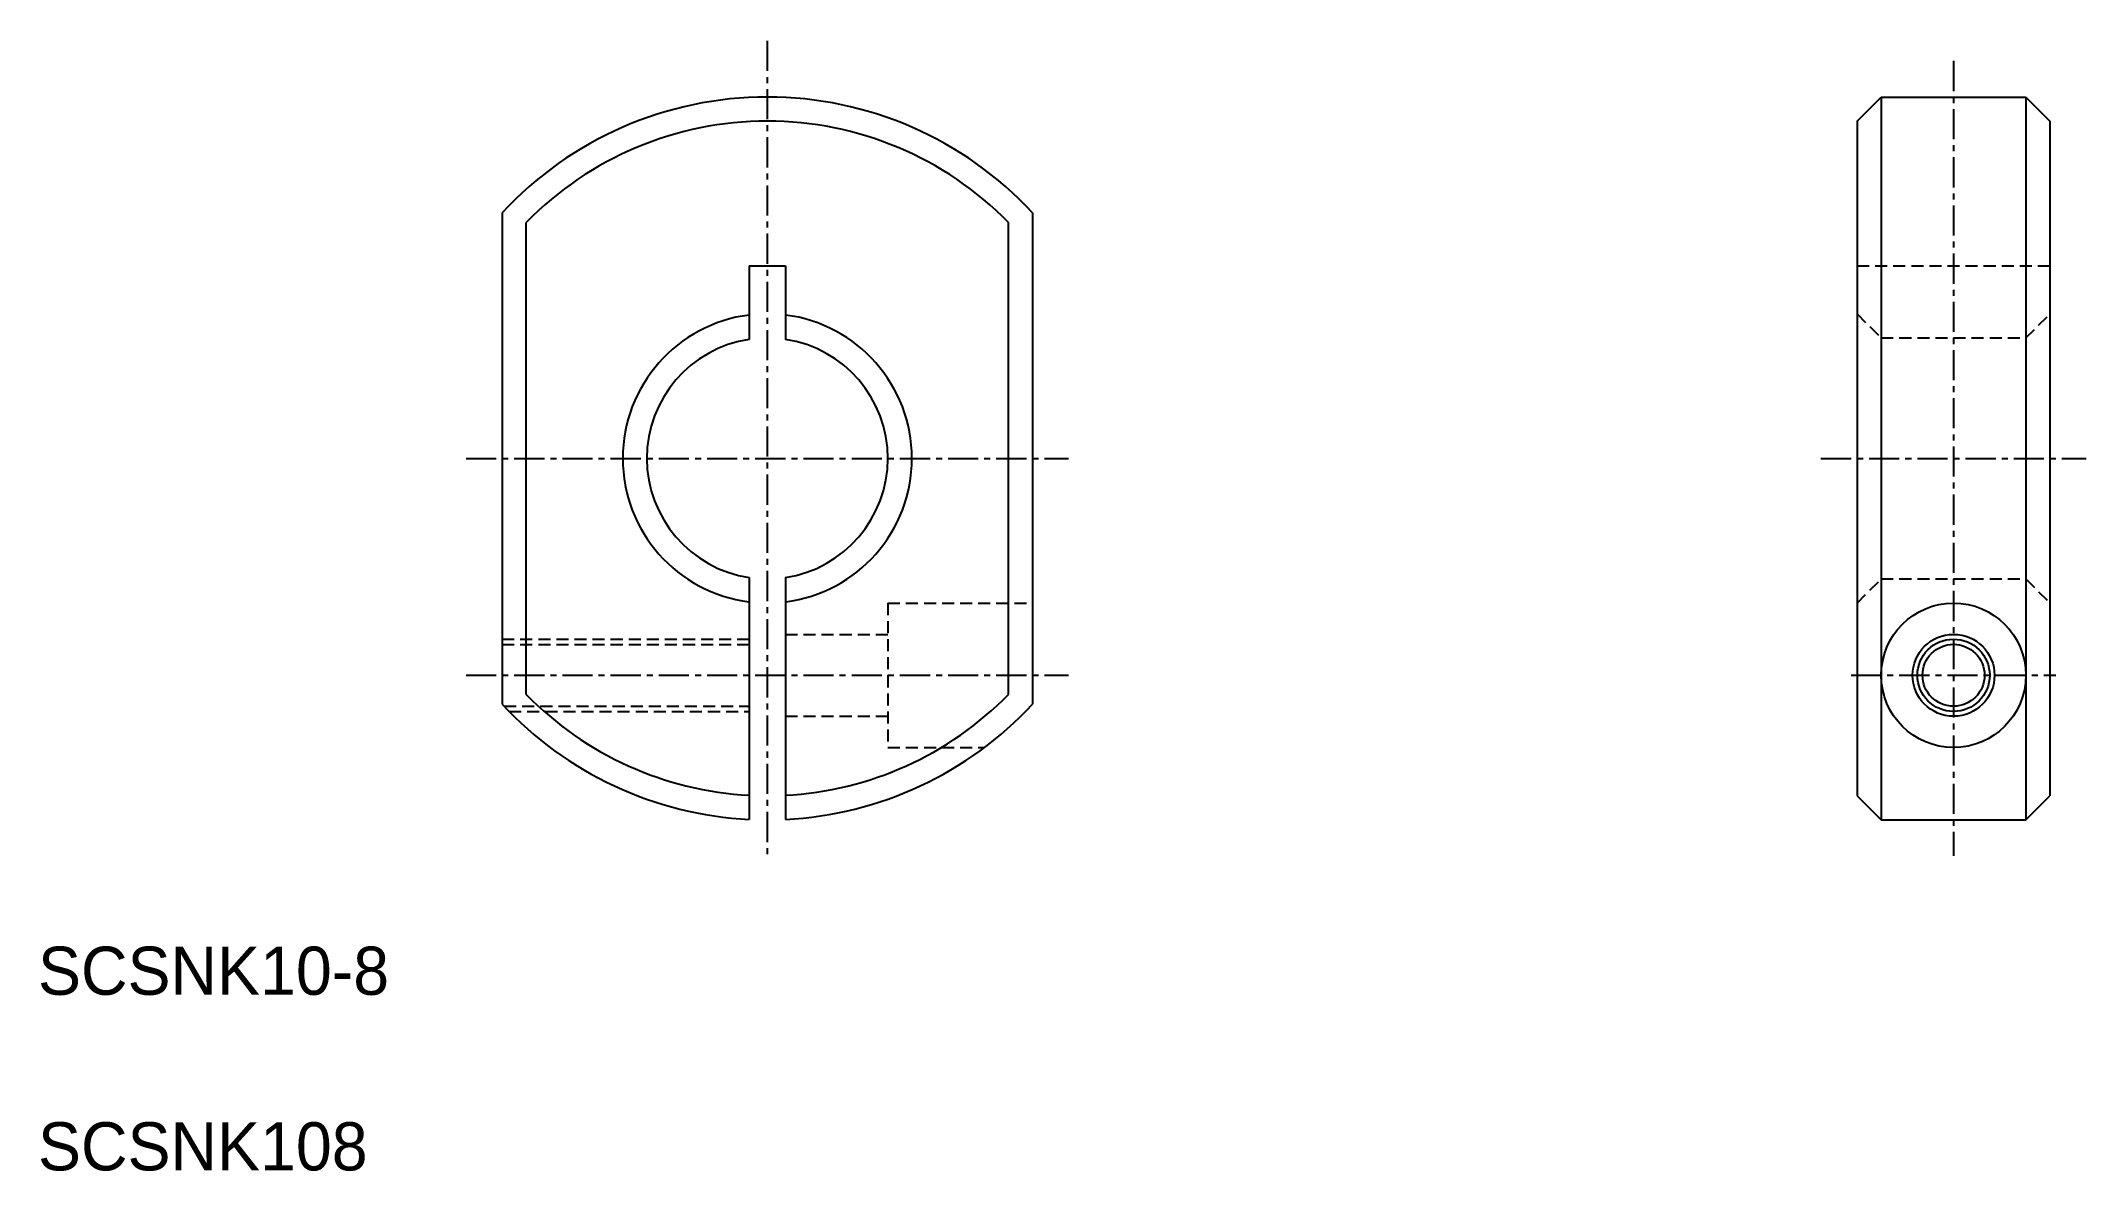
# Model space of a CAD drawing. Extents: x 38.4 to 123.3, y 86 to 132.9.
import ezdxf

# ---------------------------------------------------------------- set-up
doc = ezdxf.new("R2010")
doc.units = 0
doc.linetypes.add('CENTER', pattern=[2, 1.25, -0.25, 0.25, -0.25])
doc.linetypes.add('DASHED', pattern=[0.75, 0.5, -0.25])
doc.layers.get('0').update_dxf_attribs({"linetype": 'CONTINUOUS'})
doc.layers.add('CENTER', color=1, linetype='CENTER')

msp = doc.modelspace()

# ---------------------------------------------------------------- linework, layer by layer
at = {"color": 7, "linetype": 'CONTINUOUS'}
for p, q in [((113.774, 129.531), (114.774, 130.531)), ((114.774, 130.531), (120.774, 130.531)), ((114.774, 130.531), (114.774, 100.531)), ((120.774, 130.531), (120.774, 100.531)), ((120.774, 130.531), (121.774, 129.531)), ((113.774, 129.531), (113.774, 101.531)), ((121.774, 129.531), (121.774, 101.531)), ((57.561, 125.729), (57.561, 105.333)), ((79.561, 125.729), (79.561, 105.333)), ((58.561, 105.733), (58.561, 125.329)), ((78.561, 105.733), (78.561, 125.329)), ((67.811, 123.531), (69.311, 123.531)), ((67.811, 123.531), (67.811, 120.474)), ((69.311, 123.531), (69.311, 120.474)), ((67.811, 110.587), (67.811, 100.549)), ((69.311, 110.587), (69.311, 100.549)), ((113.774, 101.531), (114.774, 100.531)), ((120.774, 100.531), (121.774, 101.531)), ((114.774, 100.531), (120.774, 100.531))]:
    msp.add_line(p, q, dxfattribs=at)
at = {"color": 3, "linetype": 'DASHED'}
for p, q in [((113.774, 123.531), (121.774, 123.531)), ((113.774, 121.531), (114.774, 120.531)), ((120.774, 120.531), (121.774, 121.531)), ((114.774, 120.531), (120.774, 120.531)), ((114.774, 120.531), (114.774, 110.531)), ((120.774, 120.531), (120.774, 110.531)), ((113.774, 109.531), (114.774, 110.531)), ((114.774, 110.531), (120.774, 110.531)), ((120.774, 110.531), (121.774, 109.531)), ((73.561, 109.531), (79.561, 109.531)), ((73.561, 109.531), (73.561, 103.531)), ((57.561, 108.031), (67.811, 108.031)), ((57.561, 107.816), (67.811, 107.816)), ((69.311, 108.231), (73.561, 108.231)), ((57.643, 105.245), (67.811, 105.245)), ((57.849, 105.031), (67.811, 105.031)), ((69.311, 104.831), (73.561, 104.831)), ((73.561, 103.531), (77.561, 103.531))]:
    msp.add_line(p, q, dxfattribs=at)
at = {"color": 7, "linetype": 'CONTINUOUS'}
for radius in [3, 1.7, 1.286]:
    msp.add_circle((117.774, 106.531), radius, dxfattribs=at)
at = {"color": 3, "linetype": 'CONTINUOUS'}
msp.add_circle((117.774, 106.531), 1.5, dxfattribs=at)
at = {"color": 7, "linetype": 'CONTINUOUS'}
for radius, start, end in [(15, 42.83343, 137.16657), (14, 44.41531, 135.58469), (6, 97.18076, 262.81924), (6, 277.18076, 82.81924), (5, 98.62693, 261.37307), (5, 278.62693, 81.37307), (15, 222.83343, 267.13402), (14, 224.41531, 266.92911), (14, 273.07089, 315.58469), (15, 272.86598, 317.16657)]:
    msp.add_arc((68.561, 115.531), radius, start, end, dxfattribs=at)
at = {"layer": 'CENTER', "color": 1, "linetype": 'CENTER'}
for p, q in [((68.561, 132.862), (68.561, 99.049)), ((117.774, 132.031), (117.774, 99.031)), ((56.061, 115.531), (81.061, 115.531)), ((112.274, 115.531), (123.274, 115.531)), ((56.061, 106.531), (81.061, 106.531)), ((113.524, 106.531), (122.024, 106.531))]:
    msp.add_line(p, q, dxfattribs=at)

# ---------------------------------------------------------------- texts
at = {"color": 7, "linetype": 'CONTINUOUS'}
for s, p in [('SCSNK10-8', (38.302, 93.269)), ('SCSNK108', (38.302, 85.981))]:
    msp.add_text(s, height=2, dxfattribs=at).set_placement(p)

doc.saveas('drawing.dxf')
